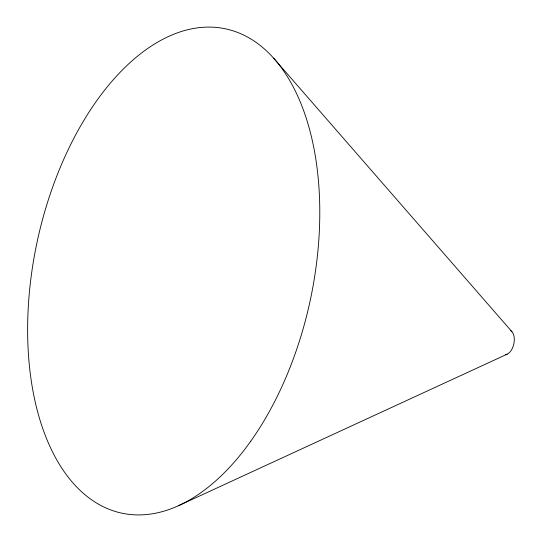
<?xml version="1.0" encoding="UTF-8"?>
<svg xmlns="http://www.w3.org/2000/svg" width="542" height="542" viewBox="0 0 542 542"><rect width="100%" height="100%" fill="white"/><g stroke="black" fill="none" stroke-linecap="round" stroke-linejoin="round"><path stroke-width="0.81" d="M178.379 505.761L507.237 354.136M273.615 58.177L512 331.758M510.456 330.579A12.385 6.985 -77.9 0 1 513.843 343.831A12.385 6.985 -77.9 0 1 505.34 354.597M250.75 441.202A247.653 139.653 -77.9 0 0 242.633 34.58A247.653 139.653 -77.9 0 0 27.696 337.219A247.653 139.653 -77.9 0 0 250.75 441.202"/></g></svg>
